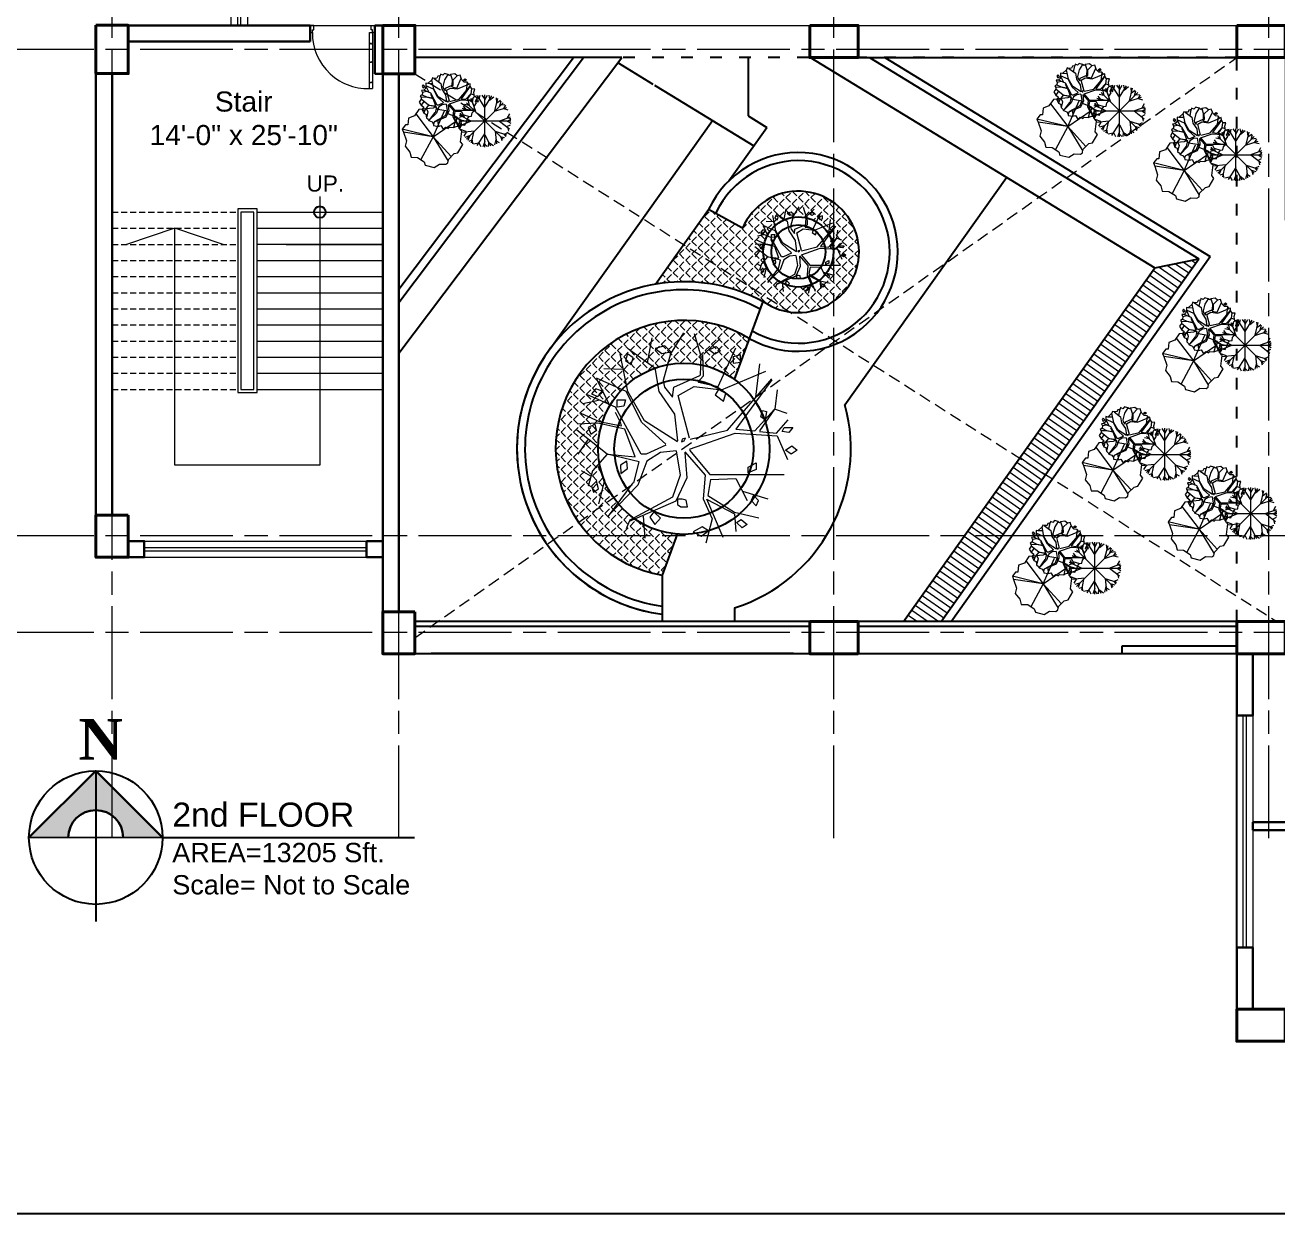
# Model space of a CAD drawing. Header units: inches. Extents: x -12 to 20935469, y -1604 to 24729220.
# Drawn here: x 20904267 to 20905044, y 24718738 to 24719476 of the extents above; entities that cross this region are included whole.
import ezdxf

# ---------------------------------------------------------------- set-up
doc = ezdxf.new("R2010")
doc.units = ezdxf.units.IN
doc.header["$LTSCALE"] = 0.03
doc.header["$MEASUREMENT"] = 0
for name, pattern in [('ACAD_ISO03W100', [30, 12, -18]), ('ACAD_ISO08W100', [36, 24, -3, 6, -3]), ('DASHED2', [0.375, 0.25, -0.125])]:
    doc.linetypes.add(name, pattern=pattern)
for name, color, linetype, lineweight in [('column', 1, 'Continuous', 40), ('Door', 7, 'Continuous', 18), ('Dot', 253, 'Continuous', 0), ('Gas', 21, 'Continuous', 5), ('Grid Line', 252, 'Continuous', 18), ('Hatch', 253, 'Continuous', 15), ('hatch-1', 253, 'Continuous', 5), ('ILLUSTR-TREE', 74, 'Continuous', 0), ('Low Wall', 7, 'Continuous', 30), ('Main Wall', 7, 'Continuous', 30), ('RAIL', 23, 'Continuous', 13), ('STAIR', 46, 'Continuous', 15), ('wind.', 150, 'Continuous', 20)]:
    doc.layers.add(name, color=color, linetype=linetype, lineweight=lineweight)
doc.layers.add('TEXT', color=7, linetype='Continuous')
doc.styles.add('2', font='swisscl.ttf')
doc.styles.add('ATTR', font='romans.shx', dxfattribs={"width": 0.8, "height": 0.7})
doc.styles.get("Standard").update_dxf_attribs({"font": 'timesbd.ttf'})

# ---------------------------------------------------------------- blocks, each defined once
blk = doc.blocks.new('fff')
at = {"layer": 'Grid Line', "color": 252, "linetype": 'ACAD_ISO08W100', "lineweight": 9, "ltscale": 80, "true_color": 0x939598}
for p, q in [((20830948.31, 24723521.1), (20830948.31, 24724698.78)), ((20831126.28, 24723521.11), (20831126.28, 24724698.79)), ((20831396.28, 24723521.11), (20831396.28, 24724698.79)), ((20831666.28, 24723521.12), (20831666.28, 24724698.8)), ((20833096.95, 24724010.75), (20830726.15, 24724010.75)), ((20833096.95, 24723708.72), (20830726.15, 24723708.72)), ((20833096.95, 24723648.75), (20830726.15, 24723648.75))]:
    blk.add_line(p, q, dxfattribs=at)
blk = doc.blocks.new('Door_45')
at = {"layer": 'Door'}
for p, q in [((1.5, 4.97), (1.5, 43.97)), ((3.5, 44.03), (3.5, 4.97)), ((1.5, 40.03), (2.25, 40.03)), ((2.25, 40.03), (2.25, 39.53)), ((2.25, 39.53), (2.75, 39.53)), ((2.75, 39.53), (2.75, 40.03)), ((2.75, 40.03), (3.5, 40.03)), ((1.5, 25.77), (2.25, 25.77)), ((2.25, 25.77), (2.25, 25.27)), ((2.25, 25.27), (2.75, 25.27)), ((2.75, 25.77), (3.5, 25.77)), ((2.75, 25.27), (2.75, 25.77)), ((1.5, 12.57), (2.25, 12.57)), ((2.25, 12.57), (2.25, 13.07)), ((2.25, 13.07), (2.75, 13.07)), ((2.75, 13.07), (2.75, 12.57)), ((2.75, 12.57), (3.5, 12.57)), ((0, -0.03), (0, 4.97)), ((0, 4.97), (1.5, 4.97)), ((3.5, 4.97), (1.5, 4.97)), ((1.5, 4.97), (1.5, 2.97)), ((1.5, 2.97), (2.5, 2.97)), ((2.5, 2.97), (2.5, -0.03)), ((42.5, 3), (42.5, -0.03)), ((43.5, 3), (42.5, 3)), ((45, 5), (43.5, 5)), ((43.5, 5), (43.5, 3)), ((45, -0.03), (45, 5)), ((2.5, -0.03), (0, -0.03)), ((42.5, -0.03), (45, -0.03))]:
    blk.add_line(p, q, dxfattribs=at)
blk.add_arc((4.66, 5.26), 38.84, 359.62325, 94.66847, dxfattribs=at)
blk = doc.blocks.new('TREE_002')
at = {"layer": 'ILLUSTR-TREE'}
for p, q in [((-13173.6, 13892), (-13169.7, 13913.2)), ((-13143.4, 13917.5), (-13154.3, 13899.8)), ((-13134.5, 13916.7), (-13128.5, 13897)), ((-13126.1, 13899.3), (-13112.4, 13912.7)), ((-13190.1, 13868.1), (-13196.7, 13899.8)), ((-13190.6, 13899.8), (-13192.3, 13894.2)), ((-13185.7, 13896.3), (-13190.6, 13899.8)), ((-13189.5, 13904), (-13167.5, 13887.8)), ((-13159, 13906.3), (-13167.2, 13904.2)), ((-13167.2, 13904.2), (-13161.7, 13900)), ((-13161.7, 13900), (-13154, 13901.4)), ((-13154.3, 13899.8), (-13160.4, 13877.2)), ((-13154, 13901.4), (-13159, 13906.3)), ((-13129, 13881.5), (-13128.5, 13898.4)), ((-13127.4, 13899.1), (-13126.8, 13880.8)), ((-13122, 13903), (-13115.9, 13905.8)), ((-13117, 13899.4), (-13122, 13903)), ((-13112.1, 13902.3), (-13117, 13899.4)), ((-13115.9, 13905.8), (-13112.1, 13902.3)), ((-13114.1, 13872.3), (-13099.3, 13904.7)), ((-13095.4, 13898.8), (-13101.6, 13897.1)), ((-13095.4, 13892.7), (-13095.4, 13898.8)), ((-13192.3, 13894.2), (-13187.3, 13890.6)), ((-13187.3, 13890.6), (-13185.7, 13896.3)), ((-13167.5, 13887.8), (-13164.2, 13868.1)), ((-13101.6, 13897.1), (-13101.6, 13891.8)), ((-13101.6, 13891.8), (-13095.4, 13892.7)), ((-13079.5, 13891.3), (-13082.8, 13863.1)), ((-13191.7, 13868.1), (-13216.5, 13879.3)), ((-13216.5, 13878.6), (-13206.6, 13858.2)), ((-13193.9, 13886.4), (-13210.4, 13887.1)), ((-13160.4, 13877.2), (-13159.3, 13871.6)), ((-13151.6, 13871.6), (-13129.6, 13881.5)), ((-13126.8, 13880.8), (-13131.2, 13875.8)), ((-13111.4, 13869.5), (-13074, 13885)), ((-13106.4, 13835.6), (-13069, 13878.6)), ((-13069, 13877.9), (-13099.3, 13836.3)), ((-13217, 13870.2), (-13220.9, 13865.9)), ((-13211, 13868.1), (-13217, 13870.2)), ((-13215.4, 13863.8), (-13211, 13868.1)), ((-13178.5, 13842), (-13191.7, 13868.1)), ((-13176.3, 13843.4), (-13190.1, 13868.1)), ((-13164.2, 13868.1), (-13151, 13849)), ((-13159.3, 13871.6), (-13152.7, 13863.1)), ((-13152.7, 13863.1), (-13151.6, 13871.6)), ((-13147.7, 13864.5), (-13134.5, 13872.3)), ((-13134.5, 13872.3), (-13111.4, 13869.5)), ((-13130.7, 13875.8), (-13114.1, 13872.3)), ((-13113.9, 13869.7), (-13116.7, 13865.3)), ((-13107.8, 13866.2), (-13113.9, 13869.7)), ((-13109.8, 13860), (-13107.8, 13866.2)), ((-13066.3, 13853.2), (-13064.1, 13869.5)), ((-13214.8, 13860.3), (-13228, 13857.5)), ((-13200.5, 13854.7), (-13224.2, 13865.2)), ((-13220.9, 13865.9), (-13215.4, 13863.8)), ((-13199.2, 13860.9), (-13192.3, 13860.9)), ((-13199.2, 13854.7), (-13199.2, 13860.9)), ((-13193.7, 13855.6), (-13199.2, 13854.7)), ((-13192.3, 13860.9), (-13193.7, 13855.6)), ((-13138.4, 13828.6), (-13147.7, 13864.5)), ((-13116.7, 13865.3), (-13109.8, 13860)), ((-13229.7, 13849.7), (-13214.3, 13842.7)), ((-13179.1, 13815.2), (-13200.5, 13854.7)), ((-13196.1, 13841.3), (-13200.5, 13850.4)), ((-13151, 13849), (-13148.3, 13826.4)), ((-13083.3, 13834.9), (-13066.8, 13853.2)), ((-13066.8, 13853.2), (-13079.5, 13834.9)), ((-13078.2, 13846.8), (-13076.8, 13852.1)), ((-13074.7, 13844.2), (-13078.2, 13846.8)), ((-13076.8, 13852.1), (-13073.4, 13851.2)), ((-13073.4, 13851.2), (-13074.7, 13844.2)), ((-13066.3, 13853.2), (-13056.4, 13849.7)), ((-13207.7, 13815.2), (-13233, 13835.6)), ((-13215.4, 13841.3), (-13232.4, 13840.6)), ((-13217.6, 13840.6), (-13223.6, 13837.7)), ((-13223.6, 13837.7), (-13221.4, 13832.1)), ((-13221.4, 13832.1), (-13216.5, 13835.6)), ((-13216.5, 13835.6), (-13217.6, 13840.6)), ((-13192.8, 13836.3), (-13215.4, 13841.3)), ((-13214.3, 13842.7), (-13195.6, 13839.1)), ((-13195.6, 13839.1), (-13196.1, 13841.3)), ((-13184, 13813), (-13192.8, 13836.3)), ((-13158.2, 13823.6), (-13178.5, 13842)), ((-13148.3, 13825.7), (-13176.3, 13843.4)), ((-13137.8, 13827.9), (-13106.4, 13835.6)), ((-13099.3, 13836.3), (-13083.3, 13834.9)), ((-13065.2, 13832.8), (-13055.3, 13844.1)), ((-13060.2, 13834.2), (-13058.6, 13837.7)), ((-13058.6, 13837.7), (-13051.4, 13837.7)), ((-13051.4, 13837.7), (-13054.7, 13833.5)), ((-13223.6, 13827.9), (-13232.4, 13815.2)), ((-13144.4, 13827.9), (-13145, 13825.7)), ((-13145, 13825.7), (-13142.8, 13826.4)), ((-13141.7, 13828.6), (-13144.4, 13827.9)), ((-13142.8, 13826.4), (-13141.7, 13828.6)), ((-13138.4, 13819.4), (-13099.8, 13832.8)), ((-13099.8, 13832.8), (-13064.6, 13830.7)), ((-13079.5, 13834.2), (-13065.2, 13832.8)), ((-13064.6, 13830.7), (-13055.8, 13810.9)), ((-13054.7, 13833.5), (-13060.2, 13834.2)), ((-13207.7, 13815.2), (-13219.8, 13801.1)), ((-13180.7, 13808.8), (-13207.7, 13815.2)), ((-13207.1, 13815.2), (-13184, 13813)), ((-13174.7, 13815.2), (-13179.1, 13815.2)), ((-13158.2, 13822.9), (-13174.7, 13815.2)), ((-13162.6, 13816.6), (-13174.1, 13809.5)), ((-13149.4, 13818), (-13162.6, 13816.6)), ((-13149.4, 13818), (-13146.1, 13797.5)), ((-13142.2, 13817.3), (-13125.2, 13797.5)), ((-13142.2, 13816.6), (-13140.6, 13795.4)), ((-13138.4, 13818.7), (-13121.3, 13798.2)), ((-13057.6, 13818.7), (-13052.1, 13822.2)), ((-13052.7, 13815.2), (-13057.6, 13818.7)), ((-13047.7, 13818.7), (-13052.7, 13815.2)), ((-13052.1, 13822.2), (-13047.7, 13818.7)), ((-13215.4, 13805.3), (-13209.9, 13793.3)), ((-13191, 13809.5), (-13196.5, 13806)), ((-13196.5, 13806), (-13196, 13798.9)), ((-13196, 13798.9), (-13190.5, 13803.2)), ((-13190.5, 13803.2), (-13191, 13809.5)), ((-13185.1, 13791.2), (-13180.7, 13808.8)), ((-13174.1, 13809.5), (-13181.8, 13789.1)), ((-13088.8, 13804.4), (-13082.2, 13807.9)), ((-13088.8, 13799.5), (-13088.8, 13804.4)), ((-13082.2, 13807.9), (-13082.2, 13802.3)), ((-13221.4, 13796.8), (-13229.1, 13801.1)), ((-13219.8, 13801.1), (-13223.6, 13788.4)), ((-13216.5, 13792.6), (-13220.9, 13788.4)), ((-13214.8, 13786.2), (-13216.5, 13792.6)), ((-13209.9, 13793.3), (-13214.8, 13773.5)), ((-13146.1, 13797.5), (-13152.7, 13779.2)), ((-13140.6, 13795.4), (-13149.9, 13775.7)), ((-13125.2, 13797.5), (-13126.8, 13777.8)), ((-13120.7, 13794), (-13122.9, 13780.6)), ((-13121.3, 13798.2), (-13058.6, 13798.2)), ((-13120.7, 13794), (-13099.3, 13794.7)), ((-13099.3, 13794.7), (-13089.9, 13776.4)), ((-13082.2, 13802.3), (-13088.8, 13799.5)), ((-13220.9, 13788.4), (-13219.2, 13783.4)), ((-13219.2, 13783.4), (-13214.8, 13786.2)), ((-13206.6, 13763), (-13185.7, 13791.2)), ((-13181.8, 13789.1), (-13206.6, 13763.7)), ((-13093.8, 13784.1), (-13072.3, 13777.8)), ((-13152.7, 13779.2), (-13189, 13759.4)), ((-13149.9, 13775.7), (-13189, 13758.7)), ((-13144.4, 13777.3), (-13148.3, 13777.3)), ((-13148.3, 13777.3), (-13148.3, 13773)), ((-13148.3, 13773), (-13145.5, 13770.9)), ((-13141.1, 13776.5), (-13144.4, 13777.3)), ((-13140, 13770.9), (-13141.1, 13776.5)), ((-13126.8, 13777.8), (-13119.1, 13760.9)), ((-13124, 13777.8), (-13110.3, 13745.3)), ((-13123.5, 13777.1), (-13100.4, 13765.1)), ((-13122.9, 13780.6), (-13100.4, 13766.5)), ((-13084.4, 13780.7), (-13086.4, 13776.3)), ((-13086.4, 13776.3), (-13082.3, 13771.9)), ((-13080.2, 13776.3), (-13084.4, 13780.7)), ((-13082.3, 13771.9), (-13080.2, 13776.3)), ((-13177.4, 13763), (-13175.8, 13744.6)), ((-13168.3, 13766.6), (-13171.7, 13762.2)), ((-13171.7, 13762.2), (-13167.6, 13756)), ((-13162.8, 13761.3), (-13168.3, 13766.6)), ((-13167.6, 13756), (-13162.8, 13761.3)), ((-13145.5, 13770.9), (-13140, 13770.9)), ((-13119.1, 13760.9), (-13124.6, 13740.4)), ((-13100.4, 13766.5), (-13080, 13761.6)), ((-13100.4, 13765.1), (-13099.3, 13750.3)), ((-13189, 13758.7), (-13191.7, 13752.4)), ((-13127.7, 13754.2), (-13135.3, 13749.8)), ((-13128.4, 13746.3), (-13122.2, 13750.7)), ((-13122.2, 13750.7), (-13127.7, 13754.2)), ((-13098.8, 13757.8), (-13094.7, 13760.4)), ((-13094, 13753.4), (-13098.8, 13757.8)), ((-13094.7, 13760.4), (-13089.9, 13756)), ((-13089.9, 13756), (-13094, 13753.4)), ((-13135.3, 13749.8), (-13128.4, 13746.3))]:
    blk.add_line(p, q, dxfattribs=at)
at = {"layer": 'ILLUSTR-TREE', "style": 'ATTR', "width": 0.8, "flags": 9}
blk.add_attdef('ESTCODE', (-13144.4, 13827.9), '', height=1.05, dxfattribs=at)
blk = doc.blocks.new('TREE_009')
at = {"layer": 'ILLUSTR-TREE'}
for p, q in [((-12222.4, 13880.3), (-12222.4, 13870.7)), ((-12216.4, 13879.1), (-12222.4, 13880.3)), ((-12202.6, 13891.8), (-12216.4, 13879.1)), ((-12199.9, 13878.4), (-12216.4, 13879.1)), ((-12200.4, 13897.9), (-12202.6, 13891.8)), ((-12196, 13860.1), (-12202.6, 13891.8)), ((-12195.5, 13896.1), (-12200.4, 13897.9)), ((-12185.9, 13897), (-12195.5, 13896.1)), ((-12195.5, 13896.1), (-12173.5, 13879.8)), ((-12183.2, 13903.2), (-12185.9, 13897)), ((-12175.7, 13905.2), (-12183.2, 13903.2)), ((-12179.5, 13884.1), (-12175.7, 13905.2)), ((-12174.2, 13910.3), (-12175.7, 13905.2)), ((-12166.7, 13906.7), (-12174.2, 13910.3)), ((-12173.5, 13879.8), (-12170.2, 13860.1)), ((-12160.5, 13912.9), (-12166.7, 13906.7)), ((-12160.3, 13891.8), (-12166.3, 13869.3)), ((-12149.3, 13909.5), (-12160.5, 13912.9)), ((-12149.3, 13909.5), (-12160.3, 13891.8)), ((-12144, 13905.9), (-12149.3, 13909.5)), ((-12140.5, 13908.8), (-12144, 13905.9)), ((-12126.8, 13911.1), (-12140.5, 13908.8)), ((-12140.5, 13908.8), (-12134.4, 13889)), ((-12135, 13873.5), (-12134.4, 13890.4)), ((-12133.3, 13891.1), (-12132.7, 13872.8)), ((-12132.1, 13891.3), (-12118.3, 13904.7)), ((-12118.3, 13904.7), (-12126.8, 13911.1)), ((-12120.1, 13864.3), (-12105.2, 13896.8)), ((-12108.9, 13906.7), (-12118.3, 13904.7)), ((-12117.3, 13861.5), (-12079.9, 13877)), ((-12105.2, 13896.8), (-12108.9, 13906.7)), ((-12102.7, 13891.7), (-12105.2, 13896.8)), ((-12095.1, 13883.8), (-12102.7, 13891.7)), ((-12097.9, 13891.8), (-12092.4, 13895.4)), ((-12093, 13888.3), (-12097.9, 13891.8)), ((-12085.4, 13883.4), (-12095.1, 13883.8)), ((-12088, 13891.8), (-12093, 13888.3)), ((-12092.4, 13895.4), (-12088, 13891.8)), ((-12085.4, 13883.4), (-12088.7, 13855.2)), ((-12079.9, 13877), (-12085.4, 13883.4)), ((-12075.9, 13878.5), (-12079.9, 13877)), ((-12075, 13870.7), (-12075.9, 13878.5)), ((-12235.6, 13841.8), (-12241.6, 13838)), ((-12241.6, 13838), (-12238.4, 13832.6)), ((-12230.1, 13857.3), (-12237.5, 13856.5)), ((-12237.5, 13856.5), (-12234, 13849.5)), ((-12234, 13849.5), (-12235.6, 13841.8)), ((-12235.6, 13841.8), (-12220.2, 13834.7)), ((-12232, 13875), (-12235.4, 13870.6)), ((-12235.4, 13870.6), (-12231.3, 13864.4)), ((-12220.8, 13852.3), (-12234, 13849.5)), ((-12226.5, 13869.7), (-12232, 13875)), ((-12231.3, 13864.4), (-12226.5, 13869.7)), ((-12223.7, 13862.7), (-12230.1, 13857.3)), ((-12206.5, 13846.7), (-12230.1, 13857.3)), ((-12222.4, 13870.7), (-12223.7, 13862.7)), ((-12197.7, 13860.1), (-12222.4, 13871.4)), ((-12222.4, 13870.7), (-12212.5, 13850.2)), ((-12220.2, 13834.7), (-12201.5, 13831.2)), ((-12185, 13807.2), (-12206.5, 13846.7)), ((-12202.1, 13833.3), (-12206.5, 13842.5)), ((-12184.5, 13834), (-12197.7, 13860.1)), ((-12182.3, 13835.4), (-12196, 13860.1)), ((-12164.1, 13815.7), (-12184.5, 13834)), ((-12154.2, 13817.8), (-12182.3, 13835.4)), ((-12170.2, 13860.1), (-12157, 13841.1)), ((-12166.3, 13869.3), (-12165.2, 13863.6)), ((-12165.2, 13863.6), (-12158.6, 13855.2)), ((-12158.6, 13855.2), (-12157.5, 13863.6)), ((-12157.5, 13863.6), (-12135.5, 13873.5)), ((-12157, 13841.1), (-12154.2, 13818.5)), ((-12153.7, 13856.6), (-12140.5, 13864.3)), ((-12144.3, 13820.6), (-12153.7, 13856.6)), ((-12140.5, 13864.3), (-12117.3, 13861.5)), ((-12132.7, 13872.8), (-12137.2, 13867.9)), ((-12136.6, 13867.9), (-12120.1, 13864.3)), ((-12112.4, 13827.6), (-12075, 13870.7)), ((-12075, 13870), (-12105.2, 13828.4)), ((-12089.3, 13826.9), (-12072.8, 13845.3)), ((-12072.8, 13845.3), (-12085.4, 13826.9)), ((-12070, 13861.5), (-12075, 13870.7)), ((-12072.2, 13845.3), (-12070, 13861.5)), ((-12072.2, 13845.3), (-12062.3, 13841.8)), ((-12071.1, 13824.8), (-12061.2, 13836.1)), ((-12060.1, 13860.9), (-12070, 13861.5)), ((-12063.5, 13850.3), (-12060.1, 13860.9)), ((-12062.3, 13841.8), (-12063.5, 13850.3)), ((-12061.2, 13836.1), (-12062.3, 13841.8)), ((-12049.1, 13838.8), (-12061.2, 13836.1)), ((-12058, 13820.3), (-12049.1, 13838.8)), ((-12238.9, 13827.6), (-12245.1, 13817.7)), ((-12245.1, 13817.7), (-12238.4, 13807.2)), ((-12238.4, 13832.6), (-12238.9, 13827.6)), ((-12213.6, 13807.2), (-12238.9, 13827.6)), ((-12221.3, 13833.3), (-12238.4, 13832.6)), ((-12229.6, 13819.9), (-12238.4, 13807.2)), ((-12238.4, 13807.2), (-12229.9, 13800.9)), ((-12229.9, 13800.9), (-12235.1, 13793.1)), ((-12227.4, 13788.9), (-12235.1, 13793.1)), ((-12235.1, 13793.1), (-12232.7, 13786.8)), ((-12225.7, 13793.1), (-12229.6, 13780.4)), ((-12213.6, 13807.2), (-12225.7, 13793.1)), ((-12198.8, 13828.4), (-12221.3, 13833.3)), ((-12221.3, 13797.3), (-12215.8, 13785.3)), ((-12186.7, 13800.8), (-12213.6, 13807.2)), ((-12213.1, 13807.2), (-12190, 13805.1)), ((-12201.5, 13831.2), (-12202.1, 13833.3)), ((-12190, 13805.1), (-12198.8, 13828.4)), ((-12191.1, 13783.2), (-12186.7, 13800.8)), ((-12180.1, 13801.6), (-12187.8, 13781.1)), ((-12180.6, 13807.2), (-12185, 13807.2)), ((-12164.1, 13815), (-12180.6, 13807.2)), ((-12168.5, 13808.6), (-12180.1, 13801.6)), ((-12155.3, 13810), (-12168.5, 13808.6)), ((-12155.3, 13810), (-12152, 13789.6)), ((-12150.4, 13819.9), (-12150.9, 13817.8)), ((-12150.9, 13817.8), (-12148.7, 13818.5)), ((-12147.6, 13820.6), (-12150.4, 13819.9)), ((-12148.7, 13818.5), (-12147.6, 13820.6)), ((-12148.2, 13809.3), (-12131.1, 13789.6)), ((-12148.2, 13808.6), (-12146.5, 13787.4)), ((-12144.3, 13811.4), (-12105.8, 13824.8)), ((-12144.3, 13810.7), (-12127.2, 13790.3)), ((-12143.8, 13819.9), (-12112.4, 13827.6)), ((-12105.8, 13824.8), (-12070.6, 13822.7)), ((-12105.2, 13828.4), (-12089.3, 13826.9)), ((-12085.4, 13826.2), (-12071.1, 13824.8)), ((-12070.6, 13822.7), (-12061.8, 13803)), ((-12064.5, 13790.3), (-12061.4, 13796.5)), ((-12061.8, 13803), (-12053.9, 13815)), ((-12061.4, 13796.5), (-12061.8, 13803)), ((-12053.9, 13815), (-12058, 13820.3)), ((-12051.8, 13826.5), (-12053.9, 13822.1)), ((-12053.9, 13822.1), (-12049.7, 13817.7)), ((-12047.7, 13822.1), (-12051.8, 13826.5)), ((-12049.7, 13817.7), (-12047.7, 13822.1)), ((-12232.7, 13786.8), (-12229.6, 13780.4)), ((-12229.6, 13780.4), (-12222.4, 13777.1)), ((-12222.4, 13777.1), (-12220.8, 13765.6)), ((-12215.8, 13785.3), (-12220.8, 13765.6)), ((-12220.8, 13765.6), (-12214.8, 13760.4)), ((-12214.8, 13760.4), (-12212.5, 13755.7)), ((-12212.5, 13755), (-12191.6, 13783.2)), ((-12187.8, 13781.1), (-12212.5, 13755.7)), ((-12212.5, 13755.7), (-12202.4, 13751.6)), ((-12202.4, 13751.6), (-12197.7, 13744.4)), ((-12194.9, 13750.8), (-12197.7, 13744.4)), ((-12158.6, 13771.2), (-12194.9, 13751.5)), ((-12155.9, 13767.7), (-12194.9, 13750.8)), ((-12183.4, 13755), (-12181.7, 13736.7)), ((-12152, 13789.6), (-12158.6, 13771.2)), ((-12146.5, 13787.4), (-12155.9, 13767.7)), ((-12131.1, 13789.6), (-12132.7, 13769.8)), ((-12132.7, 13769.8), (-12125, 13752.9)), ((-12125, 13752.9), (-12130.5, 13732.4)), ((-12130, 13769.8), (-12116.2, 13737.4)), ((-12129.4, 13769.1), (-12106.3, 13757.1)), ((-12126.7, 13786), (-12128.9, 13772.6)), ((-12128.9, 13772.6), (-12106.3, 13758.5)), ((-12127.2, 13790.3), (-12064.5, 13790.3)), ((-12126.7, 13786), (-12105.2, 13786.7)), ((-12106.3, 13758.5), (-12086, 13753.6)), ((-12106.3, 13757.1), (-12105.2, 13742.3)), ((-12105.2, 13786.7), (-12095.9, 13768.4)), ((-12099.7, 13776.2), (-12078.3, 13769.8)), ((-12093.1, 13741), (-12086, 13753.6)), ((-12086, 13753.6), (-12084.8, 13761.3)), ((-12084.8, 13761.3), (-12078.3, 13769.8)), ((-12078.3, 13769.8), (-12070.4, 13771)), ((-12070.4, 13771), (-12068.3, 13781.5)), ((-12068.3, 13781.5), (-12063.5, 13786.8)), ((-12063.5, 13786.8), (-12064.5, 13790.3)), ((-12197.7, 13744.4), (-12196.9, 13739.2)), ((-12196.9, 13739.2), (-12181.7, 13736.7)), ((-12181.7, 13736.7), (-12172.8, 13739.2)), ((-12172.8, 13739.2), (-12165.3, 13726.9)), ((-12165.3, 13726.9), (-12157.7, 13733.9)), ((-12157.7, 13733.9), (-12148.8, 13729.5)), ((-12148.8, 13729.5), (-12144.6, 13733.9)), ((-12144.6, 13733.9), (-12130.5, 13732.4)), ((-12130.5, 13732.4), (-12122, 13736.6)), ((-12122, 13736.6), (-12116.2, 13737.4)), ((-12116.2, 13737.4), (-12112.3, 13748)), ((-12108.3, 13740.7), (-12113.8, 13737.2)), ((-12113.8, 13737.2), (-12113.2, 13730.1)), ((-12113.2, 13730.1), (-12107.7, 13734.4)), ((-12112.3, 13748), (-12105.2, 13742.3)), ((-12107.7, 13734.4), (-12108.3, 13740.7)), ((-12105.2, 13742.3), (-12093.1, 13741))]:
    blk.add_line(p, q, dxfattribs=at)
at = {"layer": 'ILLUSTR-TREE', "style": 'ATTR', "width": 0.8, "flags": 9}
blk.add_attdef('ESTCODE', (-12147.6, 13820.6), '', height=1.05, dxfattribs=at)
blk = doc.blocks.new('TREE_018')
at = {"layer": 'ILLUSTR-TREE'}
for p, q in [((-11106, 14107.7), (-11119.7, 14087.4)), ((-11115.1, 14094.2), (-11061.1, 14022.2)), ((-11060.6, 14112.1), (-11106, 14107.7)), ((-11061.1, 14022.2), (-11025.1, 14103.2)), ((-11053.7, 14115.6), (-11060.6, 14112.1)), ((-11046.1, 14107.7), (-11053.7, 14115.6)), ((-11014.5, 14102.4), (-11046.1, 14107.7)), ((-11014.5, 14094.4), (-11014.5, 14102.4)), ((-10985.6, 14083), (-11014.5, 14094.4)), ((-11147.2, 14059.2), (-11157.5, 14046)), ((-11140.4, 14059.2), (-11147.2, 14059.2)), ((-11138.3, 14080.3), (-11140.4, 14059.2)), ((-11119.7, 14087.4), (-11138.3, 14080.3)), ((-11061.1, 14022.2), (-10987.7, 14072.4)), ((-10987, 14070.6), (-10985.6, 14083)), ((-10975.3, 14042.4), (-10987, 14070.6)), ((-11061.1, 14022.2), (-11157.5, 14046)), ((-11157.5, 14046), (-11153.4, 14036.3)), ((-11061.1, 14022.2), (-11153.4, 14036.3)), ((-11153.4, 14036.3), (-11144.5, 14008.9)), ((-11061.1, 14022.2), (-11099.1, 13950.3)), ((-11061.1, 14022.2), (-11003.8, 13960)), ((-11061.1, 14022.2), (-11013.8, 13945.4)), ((-10970.5, 14039.8), (-10975.3, 14042.4)), ((-10974.6, 14006.3), (-10970.5, 14039.8)), ((-11144.5, 14008.9), (-11148.6, 13992.2)), ((-11148.6, 13992.2), (-11134.2, 13973.7)), ((-10982.9, 13971.9), (-10967.7, 13997.5)), ((-10967.7, 13997.5), (-10974.6, 14006.3)), ((-11134.2, 13973.7), (-11130, 13957.8)), ((-11130, 13957.8), (-11109.4, 13956.9)), ((-11109.4, 13956.9), (-11088.8, 13943.7)), ((-11088.8, 13943.7), (-11085.3, 13933.1)), ((-11021.4, 13935.7), (-11014.5, 13940.2)), ((-11014.5, 13940.2), (-11013.1, 13950.7)), ((-11013.1, 13950.7), (-10994.6, 13969.2)), ((-10994.6, 13969.2), (-10982.9, 13971.9)), ((-11085.3, 13933.1), (-11057.8, 13926)), ((-11057.8, 13926), (-11040.6, 13936.6)), ((-11040.6, 13936.6), (-11021.4, 13935.7))]:
    blk.add_line(p, q, dxfattribs=at)
at = {"layer": 'ILLUSTR-TREE', "style": 'ATTR', "width": 0.8, "flags": 9}
blk.add_attdef('ESTCODE', (-11061.1, 14022.2), '', height=1.05, dxfattribs=at)
blk = doc.blocks.new('TREE_007')
at = {"layer": 'ILLUSTR-TREE'}
for p, q in [((-12375.6, 14090.8), (-12501.6, 13964.8)), ((-12501.6, 14090.8), (-12375.6, 13964.8)), ((-12491.7, 14081.1), (-12495, 14097.3)), ((-12480.7, 14091), (-12492.8, 14099.4)), ((-12469.7, 14059.9), (-12485.7, 14105.1)), ((-12481.3, 14091.7), (-12477.4, 14109.3)), ((-12456, 14102.3), (-12471.4, 14111.4)), ((-12438.9, 14074.7), (-12463.7, 14114.2)), ((-12457.6, 14104.4), (-12454.9, 14116.4)), ((-12438.3, 14103.7), (-12447.7, 14117.1)), ((-12438.6, 13937.8), (-12438.6, 14117.8)), ((-12438.3, 14100.1), (-12429.5, 14117.1)), ((-12438.3, 14075.5), (-12414.1, 14114.2)), ((-12420.7, 14103), (-12423.5, 14117.1)), ((-12422.9, 14099.4), (-12407, 14111.4)), ((-12403.7, 14062.8), (-12393.2, 14105.8)), ((-12396.5, 14092.4), (-12398.7, 14107.9)), ((-12396.5, 14090.3), (-12383.9, 14099.4)), ((-12386.6, 14080.4), (-12381.7, 14097.3)), ((-12516.5, 14043), (-12527.5, 14039.5)), ((-12485.1, 14027.5), (-12526.4, 14047.2)), ((-12513.7, 14041.6), (-12523.6, 14054.3)), ((-12504.9, 14067.7), (-12521.4, 14062.8)), ((-12470.8, 14059.9), (-12517, 14070.5)), ((-12503.3, 14067), (-12512.6, 14079)), ((-12492.3, 14081.1), (-12508.2, 14084.6)), ((-12405.3, 14061.3), (-12362.4, 14074.7)), ((-12389.4, 14027.5), (-12349.8, 14042.3)), ((-12382.8, 14083.2), (-12369, 14084.6)), ((-12374.5, 14070.5), (-12358.6, 14066.3)), ((-12372.9, 14071.2), (-12366.3, 14081.8)), ((-12360.2, 14038.8), (-12352.5, 14052.9)), ((-12528.6, 14027.8), (-12348.6, 14027.8)), ((-12516.5, 14027.5), (-12528, 14021.1)), ((-12518.1, 14026.8), (-12527.5, 14033.8)), ((-12485.1, 14026.8), (-12526.9, 14009.2)), ((-12515.9, 14014.1), (-12526.9, 14017.6)), ((-12520.3, 14012), (-12525.3, 14005.6)), ((-12387.7, 14027.5), (-12353.1, 14000.7)), ((-12363, 14008.4), (-12350.3, 14014.8)), ((-12361.9, 14027.5), (-12349.2, 14019.7)), ((-12360.2, 14027.5), (-12349.2, 14033.8)), ((-12360.2, 14006.3), (-12356.9, 13992.9)), ((-12358.6, 14038.8), (-12349.2, 14036)), ((-12502.7, 13990.8), (-12522.5, 13997.9)), ((-12473.6, 13992.9), (-12518.7, 13988)), ((-12502.7, 13989.4), (-12511.5, 13975.3)), ((-12491.2, 13976), (-12507.7, 13971.1)), ((-12491.2, 13974.6), (-12496.7, 13960.5)), ((-12482.9, 13961.2), (-12493.9, 13957)), ((-12477.4, 13988.7), (-12485.1, 13952)), ((-12482.4, 13961.2), (-12481.3, 13949.2)), ((-12439.4, 13983.8), (-12465.9, 13942.9)), ((-12438.9, 13957), (-12445.5, 13938.6)), ((-12438.9, 13979.5), (-12418.5, 13941.4)), ((-12400.4, 13964), (-12405.3, 13945)), ((-12403.1, 13992.2), (-12363.5, 13979.5)), ((-12403.1, 13992.2), (-12398.7, 13948.5)), ((-12399.3, 13959.1), (-12389.4, 13953.4)), ((-12385.5, 13974.6), (-12370.1, 13970.4)), ((-12383.3, 13972.5), (-12380, 13959.8)), ((-12374, 13983.1), (-12366.3, 13973.9)), ((-12370.7, 13982.3), (-12358.6, 13988)), ((-12460.4, 13950.6), (-12477.4, 13947.1)), ((-12459.3, 13952.7), (-12452.1, 13939.3)), ((-12438.3, 13947.8), (-12430.6, 13939.3)), ((-12425.7, 13953.4), (-12426.8, 13939.3)), ((-12424.6, 13953.4), (-12408.6, 13942.9))]:
    blk.add_line(p, q, dxfattribs=at)
at = {"layer": 'ILLUSTR-TREE', "style": 'ATTR', "width": 0.8, "flags": 9}
blk.add_attdef('ESTCODE', (-12438.6, 14027.8), '', height=1.05, dxfattribs=at)

msp = doc.modelspace()

# ---------------------------------------------------------------- hatches: boundary and pattern name
at = {"layer": 'hatch-1'}
h = msp.add_hatch(dxfattribs=at)
h.set_pattern_fill('ANGLE', color=256, scale=20, angle=315)
h.set_pattern_definition([(315, (75596.982, 1006.44), (3.8890872965, 3.8890872965), [4, -1.5]), (45, (75596.982, 1006.44), (-3.8890872965, 3.8890872965), [4, -1.5])])
h.paths.add_polyline_path([(20904712.67, 24719349.59), (20904691.59, 24719361.22), (20904658.59, 24719314.83, -0.177815), (20904728.88, 24719302.01, 2.616068)])
h.paths.add_polyline_path([(20904725.58, 24719334.85, -1), (20904769.11, 24719334.85, -1)], flags=16)
h.paths.add_polyline_path([(20904730.58, 24719334.85, -1), (20904764.11, 24719334.85, -1)], flags=0)
h = msp.add_hatch(dxfattribs=at)
h.set_pattern_fill('ANGLE', color=256, scale=20, angle=315)
h.set_pattern_definition([(315, (65221.3486, 25284.3755), (3.8890872965, 3.8890872965), [4, -1.5]), (45, (65221.3486, 25284.3755), (-3.8890872965, 3.8890872965), [4, -1.5])])
h.paths.add_polyline_path([(20904716.92, 24719281.19, 0.806908), (20904610.97, 24719167.17), (20904632.58, 24719182.42, -0.152783), (20904623.09, 24719212.73, -0.61288), (20904707.54, 24719255.74)])
h.paths.add_polyline_path([(20904672.14, 24719159.71, -0.225355), (20904632.58, 24719182.42), (20904610.97, 24719167.17, 0.200401), (20904662.76, 24719134.26)])
at = {"layer": 'Low Wall'}
h = msp.add_hatch(color=256, dxfattribs=at)
h.paths.add_polyline_path([(20904294.2, 24718971.37), (20904269.82, 24718971.37), (20904311.24, 24719012.79), (20904311.24, 24718988.41, 0.414214)])
h.paths.add_polyline_path([(20904311.24, 24718988.41), (20904311.24, 24719012.79), (20904352.65, 24718971.37), (20904328.27, 24718971.37, 0.414214)])

# ---------------------------------------------------------------- linework, layer by layer
for p, q in [((20904499.37, 24719271.98), (20904637.87, 24719455.44)), ((20904499.37, 24719311.81), (20904607.8, 24719455.44)), ((20904499.37, 24719303.52), (20904614.06, 24719455.44)), ((20904637.87, 24719455.44), (20904509.37, 24719455.44)), ((20904635.46, 24719452.25), (20904657.09, 24719439.03)), ((20904657.05, 24719455.44), (20904657.09, 24719455.41)), ((20904716.09, 24719455.44), (20904716.09, 24719419.35)), ((20904754.37, 24719455.79), (20904968.54, 24719324.91)), ((20904784.37, 24719455.44), (20905019.37, 24719455.44)), ((20904791.38, 24719455.44), (20904995.82, 24719330.5)), ((20904800.97, 24719455.44), (20905003, 24719331.97)), ((20904658.09, 24719438.41), (20904668.66, 24719431.96)), ((20904668.66, 24719431.96), (20904719.71, 24719400.76)), ((20904716.09, 24719419.35), (20904727.83, 24719412.18)), ((20904593.79, 24719275.44), (20904694.06, 24719416.43)), ((20904704.15, 24719378.88), (20904727.83, 24719412.18)), ((20904776.25, 24719239.98), (20904876.61, 24719381.09)), ((20904658.59, 24719314.83), (20904691.59, 24719361.22)), ((20904712.67, 24719349.59), (20904691.59, 24719361.22)), ((20904835.94, 24719105.44), (20904995.82, 24719330.5)), ((20904842.08, 24719105.44), (20905003, 24719331.97)), ((20904968.54, 24719324.91), (20904995.82, 24719330.5)), ((20904812.64, 24719105.44), (20904968.54, 24719324.91)), ((20904725.33, 24719304), (20904707.54, 24719255.74)), ((20904672.14, 24719159.71), (20904662.76, 24719134.26)), ((20904662.76, 24719134.26), (20904662.76, 24719105.44)), ((20904707.7, 24719113.98), (20904707.7, 24719105.44)), ((20904754.37, 24719105.45), (20904509.37, 24719105.45)), ((20904754.37, 24719105.44), (20904509.37, 24719105.44)), ((20904754.37, 24719102.45), (20904509.37, 24719102.45)), ((20904754.37, 24719102.44), (20904509.37, 24719102.44)), ((20904948.37, 24719105.44), (20904784.37, 24719105.44)), ((20905019.37, 24719105.44), (20904784.37, 24719105.44)), ((20904948.37, 24719102.44), (20904784.37, 24719102.44)), ((20905019.37, 24719102.44), (20904784.37, 24719102.44)), ((20904948.37, 24719085.44), (20904509.37, 24719085.45)), ((20904744.35, 24719085.59), (20904519.35, 24719085.6)), ((20904568.5, 24719085.6), (20904568.5, 24719085.6)), ((20904311.24, 24719012.79), (20904311.24, 24718919.41)), ((20904352.65, 24718971.37), (20904509.14, 24718971.37))]:
    msp.add_line(p, q)
at = {"linetype": 'ACAD_ISO03W100', "ltscale": 20}
for p, q in [((20904843.87, 24719455.44), (20904509.37, 24719455.44)), ((20905019.37, 24719455.44), (20904871.43, 24719455.44)), ((20905019.37, 24719105.44), (20905019.37, 24719455.44))]:
    msp.add_line(p, q, dxfattribs=at)
msp.add_lwpolyline([(20904948.37, 24719090.44), (20905019.37, 24719090.44), (20905019.37, 24719085.44), (20904948.37, 24719085.44)], close=True)
for points in [[(20905704.84, 24719085.42), (20905704.84, 24718844.97), (20905019.37, 24718844.97), (20905019.37, 24719085.44)], [(20904352.61, 24718971.41), (20904269.82, 24718971.34)]]:
    msp.add_lwpolyline(points)
for centre, radius in [((20904450.33, 24719359.57), 3.61), ((20904747.34, 24719334.85), 21.77), ((20904747.34, 24719334.85), 16.77), ((20904676.28, 24719212.73), 53.18), ((20904676.28, 24719212.73), 43.18), ((20904311.24, 24718971.37), 41.41)]:
    msp.add_circle(centre, radius)
for centre, radius, start, end in [((20904747.34, 24719334.85), 61.68, 240.38426, 154.68768), ((20904747.34, 24719334.85), 56.68, 239.62136, 154.68768), ((20904747.34, 24719334.85), 37.68, 238.95573, 156.97315), ((20904676.28, 24719212.73), 103.62, 59.49523, 262.50841), ((20904676.28, 24719212.73), 98.62, 61.33391, 262.12624), ((20904676.28, 24719212.73), 79.62, 59.35356, 260.23079), ((20904676.28, 24719212.73), 103.62, 142.75346, 262.50842), ((20904676.28, 24719212.73), 103.62, 287.6546, 15.25112)]:
    msp.add_arc(centre, radius, start, end)
at = {"layer": 'column', "lineweight": 40, "ltscale": 20}
for points in [[(20904311.4, 24719475.49), (20904331.4, 24719475.49), (20904331.4, 24719445.49), (20904311.4, 24719445.49)], [(20904489.37, 24719475.44), (20904509.37, 24719475.44), (20904509.37, 24719445.44), (20904489.37, 24719445.44)], [(20904754.37, 24719475.44), (20904754.37, 24719455.44), (20904784.37, 24719455.44), (20904784.37, 24719475.44)], [(20905019.37, 24719475.44), (20905019.37, 24719455.44), (20905049.37, 24719455.44), (20905049.37, 24719475.44)], [(20904331.4, 24719171.41), (20904311.4, 24719171.41), (20904311.4, 24719145.41), (20904331.4, 24719145.41)], [(20904509.37, 24719111.45), (20904489.37, 24719111.45), (20904489.37, 24719085.45), (20904509.37, 24719085.45)], [(20904784.37, 24719085.44), (20904784.37, 24719105.44), (20904754.37, 24719105.44), (20904754.37, 24719085.44)], [(20905019.37, 24719105.44), (20905019.37, 24719085.44), (20905049.37, 24719085.44), (20905049.37, 24719105.44)], [(20905019.37, 24718864.97), (20905019.37, 24718844.97), (20905049.37, 24718844.97), (20905049.37, 24718864.97)]]:
    msp.add_lwpolyline(points, close=True, dxfattribs=at)
at = {"layer": 'Defpoints'}
msp.add_lwpolyline([(20904066.85, 24720196.34), (20906505.71, 24720196.34), (20906505.71, 24718737.81), (20904066.85, 24718737.81)], close=True, dxfattribs=at)
at = {"layer": 'Dot', "linetype": 'DASHED2', "lineweight": 0, "ltscale": 1000}
for p, q in [((20904509.37, 24719095.45), (20905019.37, 24719455.44)), ((20904509.37, 24719445.45), (20905044.37, 24719105.44))]:
    msp.add_line(p, q, dxfattribs=at)
at = {"layer": 'Gas', "color": 0, "lineweight": 5}
for points in [[(20904411.35, 24719361.57), (20904399.35, 24719361.57), (20904399.35, 24719247.57), (20904411.35, 24719247.57)], [(20904409.35, 24719359.57), (20904401.35, 24719359.57), (20904401.35, 24719249.57), (20904409.35, 24719249.57)]]:
    msp.add_lwpolyline(points, close=True, dxfattribs=at)
at = {"layer": 'Hatch', "linetype": 'Continuous'}
for p, q in [((20904976.35, 24719326.51), (20904987.46, 24719318.73)), ((20904981.4, 24719327.54), (20904989.63, 24719321.78)), ((20904986.46, 24719328.58), (20904991.8, 24719324.84)), ((20904991.52, 24719329.62), (20904993.97, 24719327.9)), ((20904965.38, 24719320.45), (20904980.94, 24719309.56)), ((20904967.55, 24719323.51), (20904983.11, 24719312.61)), ((20904971.29, 24719325.47), (20904985.28, 24719315.67)), ((20904958.86, 24719311.28), (20904974.43, 24719300.38)), ((20904961.03, 24719314.34), (20904976.6, 24719303.44)), ((20904963.21, 24719317.4), (20904978.77, 24719306.5)), ((20904954.52, 24719305.17), (20904970.08, 24719294.27)), ((20904956.69, 24719308.23), (20904972.25, 24719297.33)), ((20904948, 24719296), (20904963.57, 24719285.1)), ((20904950.17, 24719299.05), (20904965.74, 24719288.16)), ((20904952.35, 24719302.11), (20904967.91, 24719291.21)), ((20904943.66, 24719289.88), (20904959.22, 24719278.98)), ((20904945.83, 24719292.94), (20904961.4, 24719282.04)), ((20904937.14, 24719280.71), (20904952.71, 24719269.81)), ((20904939.32, 24719283.77), (20904954.88, 24719272.87)), ((20904941.49, 24719286.82), (20904957.05, 24719275.93)), ((20904932.8, 24719274.6), (20904948.37, 24719263.7)), ((20904934.97, 24719277.65), (20904950.54, 24719266.75)), ((20904926.29, 24719265.42), (20904941.85, 24719254.53)), ((20904928.46, 24719268.48), (20904944.02, 24719257.58)), ((20904930.63, 24719271.54), (20904946.19, 24719260.64)), ((20904919.77, 24719256.25), (20904935.33, 24719245.35)), ((20904921.94, 24719259.31), (20904937.51, 24719248.41)), ((20904924.11, 24719262.37), (20904939.68, 24719251.47)), ((20904915.43, 24719250.14), (20904930.99, 24719239.24)), ((20904917.6, 24719253.2), (20904933.16, 24719242.3)), ((20904908.91, 24719240.97), (20904924.48, 24719230.07)), ((20904911.08, 24719244.02), (20904926.65, 24719233.13)), ((20904913.26, 24719247.08), (20904928.82, 24719236.18)), ((20904904.57, 24719234.85), (20904920.13, 24719223.95)), ((20904906.74, 24719237.91), (20904922.3, 24719227.01)), ((20904898.05, 24719225.68), (20904913.62, 24719214.78)), ((20904900.22, 24719228.74), (20904915.79, 24719217.84)), ((20904902.4, 24719231.79), (20904917.96, 24719220.9)), ((20904893.71, 24719219.57), (20904909.27, 24719208.67)), ((20904895.88, 24719222.62), (20904911.45, 24719211.72)), ((20904887.19, 24719210.39), (20904902.76, 24719199.5)), ((20904889.37, 24719213.45), (20904904.93, 24719202.55)), ((20904891.54, 24719216.51), (20904907.1, 24719205.61)), ((20904882.85, 24719204.28), (20904898.41, 24719193.38)), ((20904885.02, 24719207.34), (20904894.75, 24719200.52)), ((20904876.34, 24719195.11), (20904891.9, 24719184.21)), ((20904878.51, 24719198.17), (20904894.07, 24719187.27)), ((20904880.68, 24719201.22), (20904896.24, 24719190.32)), ((20904894.75, 24719200.52), (20904900.59, 24719196.44)), ((20904871.99, 24719188.99), (20904887.56, 24719178.1)), ((20904874.16, 24719192.05), (20904889.73, 24719181.15)), ((20904865.48, 24719179.82), (20904881.04, 24719168.92)), ((20904867.65, 24719182.88), (20904883.21, 24719171.98)), ((20904869.82, 24719185.94), (20904885.38, 24719175.04)), ((20904858.96, 24719170.65), (20904874.53, 24719159.75)), ((20904861.13, 24719173.71), (20904876.7, 24719162.81)), ((20904863.3, 24719176.76), (20904878.87, 24719165.87)), ((20904854.62, 24719164.54), (20904870.18, 24719153.64)), ((20904856.79, 24719167.59), (20904872.35, 24719156.69)), ((20904848.1, 24719155.36), (20904863.67, 24719144.47)), ((20904850.27, 24719158.42), (20904865.84, 24719147.52)), ((20904852.45, 24719161.48), (20904868.01, 24719150.58)), ((20904843.76, 24719149.25), (20904859.32, 24719138.35)), ((20904845.93, 24719152.31), (20904861.49, 24719141.41)), ((20904837.24, 24719140.08), (20904852.81, 24719129.18)), ((20904839.42, 24719143.14), (20904854.98, 24719132.24)), ((20904841.59, 24719146.19), (20904857.15, 24719135.29)), ((20904832.9, 24719133.96), (20904848.46, 24719123.07)), ((20904835.07, 24719137.02), (20904850.64, 24719126.12)), ((20904826.38, 24719124.79), (20904841.95, 24719113.89)), ((20904828.56, 24719127.85), (20904844.12, 24719116.95)), ((20904830.73, 24719130.91), (20904846.29, 24719120.01)), ((20904822.04, 24719118.68), (20904837.61, 24719107.78)), ((20904824.21, 24719121.73), (20904839.78, 24719110.84)), ((20904815.53, 24719109.51), (20904821.33, 24719105.44)), ((20904817.7, 24719112.56), (20904827.87, 24719105.44)), ((20904819.87, 24719115.62), (20904834.41, 24719105.44)), ((20904813.35, 24719106.45), (20904814.8, 24719105.44))]:
    msp.add_line(p, q, dxfattribs=at)
at = {"layer": 'Hatch'}
msp.add_lwpolyline([(20905541.85, 24719354.49), (20905541.84, 24719595.59), (20905406.87, 24719595.59), (20905406.87, 24719910.63), (20905227.32, 24719910.63), (20905227.32, 24719595.59), (20904405.37, 24719595.59), (20904405.37, 24719475.42), (20905049.37, 24719475.44), (20905049.37, 24719354.49)], close=True, dxfattribs=at)
at = {"layer": 'Low Wall', "color": 0}
msp.add_lwpolyline([(20904269.82, 24718971.37), (20904311.24, 24719012.79), (20904352.65, 24718971.37)], dxfattribs=at)
at = {"layer": 'Low Wall'}
msp.add_arc((20904311.24, 24718971.37), 17.04, 0, 180, dxfattribs=at)
at = {"layer": 'Main Wall', "lineweight": 30}
for p, q in [((20904444.37, 24719475.42), (20904331.4, 24719475.42)), ((20904444.37, 24719475.42), (20904444.37, 24719465.42)), ((20904484.37, 24719475.44), (20904489.37, 24719475.44)), ((20904484.37, 24719445.44), (20904484.37, 24719475.44)), ((20904444.37, 24719465.42), (20904331.4, 24719465.42)), ((20904311.4, 24719445.42), (20904311.4, 24719171.41)), ((20904321.4, 24719445.42), (20904321.4, 24719171.41)), ((20904489.37, 24719445.44), (20904484.37, 24719445.44)), ((20904489.37, 24719085.45), (20904489.37, 24719445.45)), ((20904499.37, 24719111.45), (20904499.37, 24719445.45)), ((20904489.35, 24719145.56), (20904489.35, 24719155.56)), ((20905029.37, 24718980.91), (20905187.39, 24718980.91)), ((20905029.37, 24718980.91), (20905029.37, 24718975.91)), ((20905029.37, 24718975.91), (20905187.39, 24718975.91)), ((20905187.39, 24718844.96), (20905039.37, 24718844.96))]:
    msp.add_line(p, q, dxfattribs=at)
at = {"layer": 'Main Wall'}
for p, q in [((20905019.37, 24719047.21), (20905019.37, 24719085.44)), ((20905029.37, 24719047.21), (20905029.37, 24719085.44)), ((20905019.37, 24719047.21), (20905029.37, 24719047.21)), ((20905019.37, 24718864.97), (20905019.37, 24718903.21)), ((20905019.37, 24718903.21), (20905029.37, 24718903.21)), ((20905029.37, 24718864.97), (20905029.37, 24718903.21))]:
    msp.add_line(p, q, dxfattribs=at)
for points in [[(20904331.4, 24719155.41), (20904341.4, 24719155.41), (20904341.4, 24719145.42), (20904331.4, 24719145.42)], [(20904479.36, 24719155.41), (20904489.37, 24719155.41), (20904489.37, 24719145.42), (20904479.36, 24719145.42)]]:
    msp.add_lwpolyline(points, close=True, dxfattribs=at)
at = {"layer": 'RAIL', "lineweight": 9}
for p, q in [((20904450.33, 24719369.29), (20904450.33, 24719202.57)), ((20904360.35, 24719349.57), (20904330.35, 24719339.57)), ((20904360.35, 24719202.57), (20904360.35, 24719349.57)), ((20904390.35, 24719339.57), (20904360.35, 24719349.57)), ((20904489.35, 24719339.57), (20904411.35, 24719339.57)), ((20904450.33, 24719202.57), (20904360.35, 24719202.57))]:
    msp.add_line(p, q, dxfattribs=at)
at = {"layer": 'STAIR', "color": 32, "linetype": 'DASHED2', "lineweight": 5, "ltscale": 500}
for p, q in [((20904321.38, 24719359.57), (20904399.35, 24719359.57)), ((20904321.38, 24719349.57), (20904399.35, 24719349.57)), ((20904321.38, 24719339.57), (20904399.35, 24719339.57)), ((20904321.38, 24719329.57), (20904399.35, 24719329.57)), ((20904321.38, 24719319.57), (20904399.35, 24719319.57)), ((20904321.38, 24719309.57), (20904399.35, 24719309.57)), ((20904321.38, 24719299.57), (20904399.35, 24719299.57)), ((20904321.38, 24719289.57), (20904399.35, 24719289.57)), ((20904321.38, 24719279.57), (20904399.35, 24719279.57)), ((20904321.38, 24719269.57), (20904399.35, 24719269.57)), ((20904321.38, 24719259.57), (20904399.35, 24719259.57)), ((20904321.38, 24719249.57), (20904399.35, 24719249.57))]:
    msp.add_line(p, q, dxfattribs=at)
at = {"layer": 'STAIR', "color": 32, "lineweight": 5}
for p, q in [((20904411.35, 24719359.57), (20904489.35, 24719359.57)), ((20904411.35, 24719349.57), (20904489.35, 24719349.57)), ((20904429.35, 24719339.57), (20904489.35, 24719339.57)), ((20904411.35, 24719329.57), (20904489.35, 24719329.57)), ((20904411.35, 24719319.57), (20904489.35, 24719319.57)), ((20904411.35, 24719309.57), (20904489.35, 24719309.57)), ((20904411.35, 24719299.57), (20904489.35, 24719299.57)), ((20904411.35, 24719289.57), (20904489.35, 24719289.57)), ((20904411.35, 24719279.57), (20904489.35, 24719279.57)), ((20904411.35, 24719269.57), (20904489.35, 24719269.57)), ((20904411.35, 24719259.57), (20904489.35, 24719259.57)), ((20904411.35, 24719249.57), (20904489.35, 24719249.57))]:
    msp.add_line(p, q, dxfattribs=at)
at = {"layer": 'wind.'}
for p, q in [((20904395.37, 24719475.42), (20904395.37, 24719595.9)), ((20904399.37, 24719475.42), (20904399.37, 24719595.9)), ((20904401.37, 24719475.42), (20904401.37, 24719595.9)), ((20905019.37, 24719089.44), (20905019.37, 24719089.44))]:
    msp.add_line(p, q, dxfattribs=at)
at = {"layer": 'wind.', "lineweight": 5}
for p, q in [((20904336.4, 24719155.41), (20904484.36, 24719155.41)), ((20904341.4, 24719151.41), (20904479.36, 24719151.41)), ((20904341.4, 24719149.41), (20904479.36, 24719149.41)), ((20904336.4, 24719145.42), (20904484.36, 24719145.42)), ((20905019.37, 24718903.21), (20905019.37, 24719047.21)), ((20905023.37, 24718903.21), (20905023.37, 24719047.21)), ((20905025.37, 24718903.21), (20905025.37, 24719047.21)), ((20905029.37, 24719047.21), (20905029.37, 24718903.21))]:
    msp.add_line(p, q, dxfattribs=at)

# ---------------------------------------------------------------- block references
at = {"layer": 'Door', "color": 250, "ltscale": 20, "xscale": 0.8888888888759539, "yscale": 0.8888888888759539, "zscale": 0.8888888888759539, "rotation": 180}
msp.add_blockref('Door_45', (20904484.37, 24719475.39), dxfattribs=at)
at = {"layer": 'ILLUSTR-TREE'}
for name, p, xscale, yscale, zscale in [('TREE_009', (20907189.25, 24716857.52), 0.1864712034882235, 0.1864712034882235, 0.1864712034882235), ('TREE_009', (20906795.35, 24716851.29), 0.1864712034882235, 0.1864712034882235, 0.1864712034882235), ('TREE_007', (20907183.53, 24716899.68), 0.1798363259808176, 0.1798363259808176, 0.1798363259808176), ('TREE_007', (20906789.63, 24716893.44), 0.1798363259808176, 0.1798363259808176, 0.1798363259808176), ('TREE_018', (20907103.68, 24716637.35), 0.1979188656470376, 0.1979188656470376, 0.1979188656470376), ('TREE_018', (20906709.79, 24716631.11), 0.1979188656470376, 0.1979188656470376, 0.1979188656470376), ('TREE_009', (20907261.55, 24716830.3), 0.1864712034882235, 0.1864712034882235, 0.1864712034882235), ('TREE_018', (20907175.98, 24716610.12), 0.1979188656470376, 0.1979188656470376, 0.1979188656470376), ('TREE_007', (20907255.83, 24716872.46), 0.1798363259808176, 0.1798363259808176, 0.1798363259808176), ('TREE_002', (20908750.45, 24715124.38), 0.3045467952687798, 0.3045467952687798, 0.3045467952687798), ('TREE_009', (20907267.25, 24716712.09), 0.1864712034882235, 0.1864712034882235, 0.1864712034882235), ('TREE_007', (20907261.53, 24716754.24), 0.1798363259808176, 0.1798363259808176, 0.1798363259808176), ('TREE_002', (20914368.3, 24709021.6), 0.7374268825117389, 0.7374268825117389, 0.7374268825117389), ('TREE_018', (20907181.68, 24716491.91), 0.1979188656470376, 0.1979188656470376, 0.1979188656470376), ('TREE_009', (20907217.37, 24716644.35), 0.1864712034882235, 0.1864712034882235, 0.1864712034882235), ('TREE_007', (20907211.65, 24716686.51), 0.1798363259808176, 0.1798363259808176, 0.1798363259808176), ('TREE_018', (20907131.8, 24716424.18), 0.1979188656470376, 0.1979188656470376, 0.1979188656470376), ('TREE_009', (20907270.77, 24716607.62), 0.1864712034882235, 0.1864712034882235, 0.1864712034882235), ('TREE_007', (20907265.05, 24716649.78), 0.1798363259808176, 0.1798363259808176, 0.1798363259808176), ('TREE_018', (20907185.2, 24716387.44), 0.1979188656470376, 0.1979188656470376, 0.1979188656470376), ('TREE_009', (20907173.98, 24716573.78), 0.1864712034882235, 0.1864712034882235, 0.1864712034882235), ('TREE_018', (20907088.41, 24716353.61), 0.1979188656470376, 0.1979188656470376, 0.1979188656470376), ('TREE_007', (20907168.26, 24716615.94), 0.1798363259808176, 0.1798363259808176, 0.1798363259808176)]:
    msp.add_blockref(name, p, dxfattribs=dict(at, xscale=xscale, yscale=yscale, zscale=zscale))
at = {"layer": 'Main Wall'}
msp.add_blockref('fff', (73373.09, -4550.16), dxfattribs=at)

# ---------------------------------------------------------------- texts
msp.add_text('N', height=25.19).set_placement((20904300.64, 24719019.79))
at = {"layer": 'TEXT', "color": 30, "lineweight": 5, "ltscale": 20, "attachment_point": 2, "style": '2'}
for s, width, gutter_width, insert, char_height in [('\\pxsm1;{\\fArial|b0|i0|c0|p34;\\C0;Stair\\P14\'-0" x 25\'-10"  }', 151.3847, 0.282, (20904403.12, 24719434.43), 12.4758), ('{\\fArial|b0|i0|c0|p34;\\C0;UP.}', 104.7597, 0.5, (20904453.75, 24719382.3), 10), ('\\A1;\\pxql;{\\fArial|b0|i0|c0|p34;\\C0;2nd FLOOR \\P\\H0.8x;AREA=13205 Sft.\\PScale= \\H1x;Not to Scale}', 640.1238, 0.5, (20904678.83, 24718993.11), 15)]:
    msp.add_mtext_dynamic_manual_height_columns(s, width=width, gutter_width=gutter_width, heights=[0], dxfattribs=dict(at, insert=insert, char_height=char_height))

doc.saveas('drawing.dxf')
